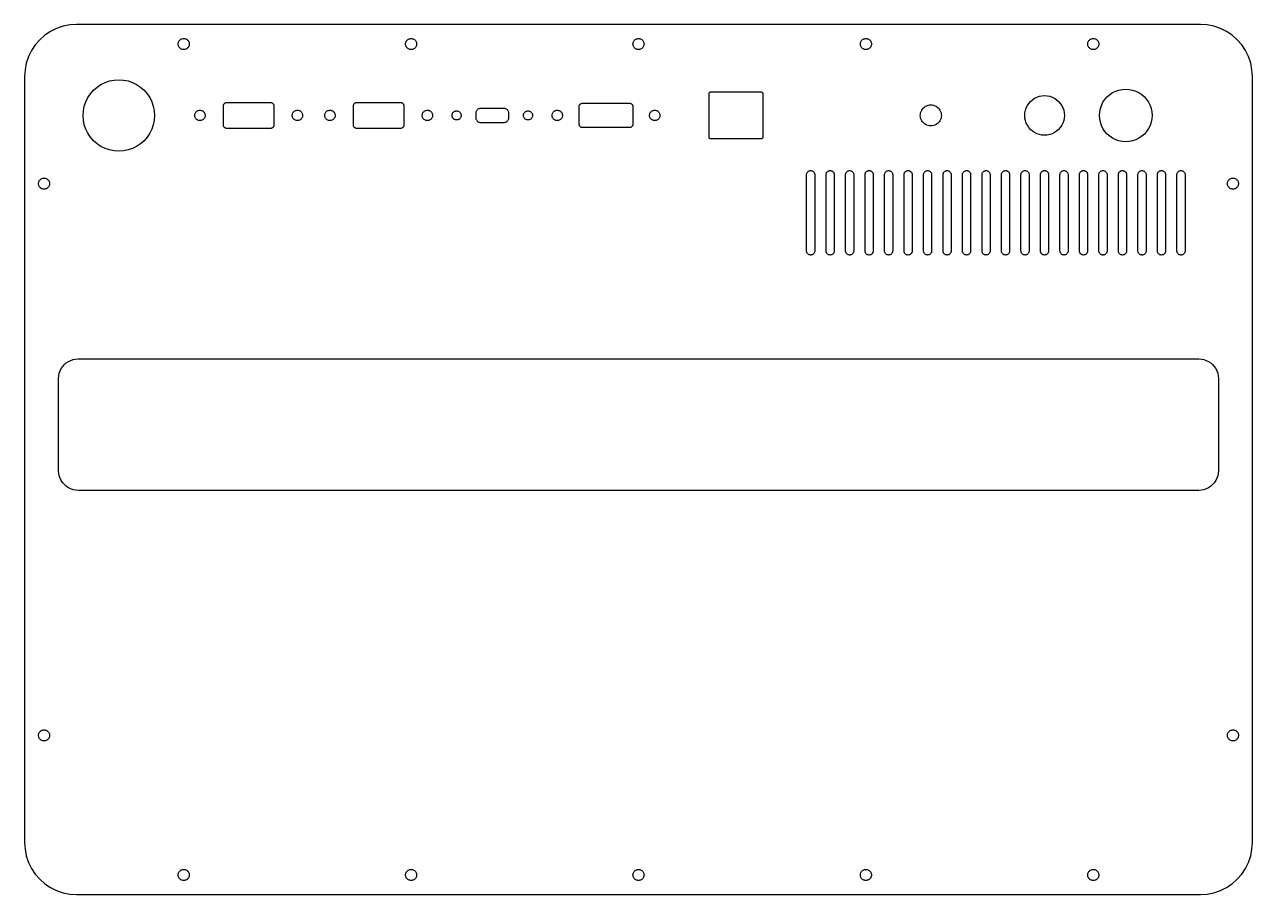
# Model space of a CAD drawing. Header units: millimetres. Extents: x -189 to 189, y -134 to 134.
import ezdxf

# ---------------------------------------------------------------- set-up
doc = ezdxf.new("R2010")
doc.units = ezdxf.units.MM

msp = doc.modelspace()

# ---------------------------------------------------------------- linework, layer by layer
for points in [[(175.088, -133.863), (177.141, -133.455), (179.123, -132.782), (181, -131.856), (182.74, -130.694), (184.314, -129.314), (185.694, -127.74), (186.856, -126), (187.782, -124.123), (188.455, -122.141), (188.863, -120.088), (189, -118), (189, 118), (188.863, 120.088), (188.455, 122.141), (187.782, 124.123), (186.856, 126), (185.694, 127.74), (184.314, 129.314), (182.74, 130.694), (181, 131.856), (179.123, 132.782), (177.141, 133.455), (175.088, 133.863), (173, 134), (-173, 134), (-175.088, 133.863), (-177.141, 133.455), (-179.123, 132.782), (-181, 131.856), (-182.74, 130.694), (-184.314, 129.314), (-185.694, 127.74), (-186.856, 126), (-187.782, 124.123), (-188.455, 122.141), (-188.863, 120.088), (-189, 118), (-189, -118), (-188.863, -120.088), (-188.455, -122.141), (-187.782, -124.123), (-186.856, -126), (-185.694, -127.74), (-184.314, -129.314), (-182.74, -130.694), (-181, -131.856), (-179.123, -132.782), (-177.141, -133.455), (-175.088, -133.863), (-173, -134), (173, -134)], [(-140.222, 126.315), (-140.44, 126.358), (-140.651, 126.429), (-140.85, 126.528), (-141.035, 126.651), (-141.202, 126.798), (-141.349, 126.965), (-141.472, 127.15), (-141.571, 127.349), (-141.642, 127.56), (-141.685, 127.778), (-141.7, 128), (-141.685, 128.222), (-141.642, 128.44), (-141.571, 128.651), (-141.472, 128.85), (-141.349, 129.035), (-141.202, 129.202), (-141.035, 129.349), (-140.85, 129.472), (-140.651, 129.571), (-140.44, 129.642), (-140.222, 129.685), (-140, 129.7), (-139.778, 129.685), (-139.56, 129.642), (-139.349, 129.571), (-139.15, 129.472), (-138.965, 129.349), (-138.798, 129.202), (-138.651, 129.035), (-138.528, 128.85), (-138.429, 128.651), (-138.358, 128.44), (-138.315, 128.222), (-138.3, 128), (-138.315, 127.778), (-138.358, 127.56), (-138.429, 127.349), (-138.528, 127.15), (-138.651, 126.965), (-138.798, 126.798), (-138.965, 126.651), (-139.15, 126.528), (-139.349, 126.429), (-139.56, 126.358), (-139.778, 126.315), (-140, 126.3)], [(-70.2219, 126.315), (-70.44, 126.358), (-70.6506, 126.429), (-70.85, 126.528), (-71.0349, 126.651), (-71.2021, 126.798), (-71.3487, 126.965), (-71.4722, 127.15), (-71.5706, 127.349), (-71.6421, 127.56), (-71.6855, 127.778), (-71.7, 128), (-71.6855, 128.222), (-71.6421, 128.44), (-71.5706, 128.651), (-71.4722, 128.85), (-71.3487, 129.035), (-71.2021, 129.202), (-71.0349, 129.349), (-70.85, 129.472), (-70.6506, 129.571), (-70.44, 129.642), (-70.2219, 129.685), (-70, 129.7), (-69.7781, 129.685), (-69.56, 129.642), (-69.3494, 129.571), (-69.15, 129.472), (-68.9651, 129.349), (-68.7979, 129.202), (-68.6513, 129.035), (-68.5278, 128.85), (-68.4294, 128.651), (-68.3579, 128.44), (-68.3145, 128.222), (-68.3, 128), (-68.3145, 127.778), (-68.3579, 127.56), (-68.4294, 127.349), (-68.5278, 127.15), (-68.6513, 126.965), (-68.7979, 126.798), (-68.9651, 126.651), (-69.15, 126.528), (-69.3494, 126.429), (-69.56, 126.358), (-69.7781, 126.315), (-70, 126.3)], [(-0.2219, 126.315), (-0.44, 126.358), (-0.6506, 126.429), (-0.85, 126.528), (-1.0349, 126.651), (-1.2021, 126.798), (-1.3487, 126.965), (-1.4722, 127.15), (-1.5706, 127.349), (-1.6421, 127.56), (-1.6855, 127.778), (-1.7, 128), (-1.6855, 128.222), (-1.6421, 128.44), (-1.5706, 128.651), (-1.4722, 128.85), (-1.3487, 129.035), (-1.2021, 129.202), (-1.0349, 129.349), (-0.85, 129.472), (-0.6506, 129.571), (-0.44, 129.642), (-0.2219, 129.685), (0, 129.7), (0.2219, 129.685), (0.44, 129.642), (0.6506, 129.571), (0.85, 129.472), (1.0349, 129.349), (1.2021, 129.202), (1.3487, 129.035), (1.4722, 128.85), (1.5706, 128.651), (1.6421, 128.44), (1.6855, 128.222), (1.7, 128), (1.6855, 127.778), (1.6421, 127.56), (1.5706, 127.349), (1.4722, 127.15), (1.3487, 126.965), (1.2021, 126.798), (1.0349, 126.651), (0.85, 126.528), (0.6506, 126.429), (0.44, 126.358), (0.2219, 126.315), (0, 126.3)], [(69.7781, 126.315), (69.56, 126.358), (69.3494, 126.429), (69.15, 126.528), (68.9651, 126.651), (68.7979, 126.798), (68.6513, 126.965), (68.5278, 127.15), (68.4294, 127.349), (68.3579, 127.56), (68.3145, 127.778), (68.3, 128), (68.3145, 128.222), (68.3579, 128.44), (68.4294, 128.651), (68.5278, 128.85), (68.6513, 129.035), (68.7979, 129.202), (68.9651, 129.349), (69.15, 129.472), (69.3494, 129.571), (69.56, 129.642), (69.7781, 129.685), (70, 129.7), (70.2219, 129.685), (70.44, 129.642), (70.6506, 129.571), (70.85, 129.472), (71.0349, 129.349), (71.2021, 129.202), (71.3487, 129.035), (71.4722, 128.85), (71.5706, 128.651), (71.6421, 128.44), (71.6855, 128.222), (71.7, 128), (71.6855, 127.778), (71.6421, 127.56), (71.5706, 127.349), (71.4722, 127.15), (71.3487, 126.965), (71.2021, 126.798), (71.0349, 126.651), (70.85, 126.528), (70.6506, 126.429), (70.44, 126.358), (70.2219, 126.315), (70, 126.3)], [(139.778, 126.315), (139.56, 126.358), (139.349, 126.429), (139.15, 126.528), (138.965, 126.651), (138.798, 126.798), (138.651, 126.965), (138.528, 127.15), (138.429, 127.349), (138.358, 127.56), (138.315, 127.778), (138.3, 128), (138.315, 128.222), (138.358, 128.44), (138.429, 128.651), (138.528, 128.85), (138.651, 129.035), (138.798, 129.202), (138.965, 129.349), (139.15, 129.472), (139.349, 129.571), (139.56, 129.642), (139.778, 129.685), (140, 129.7), (140.222, 129.685), (140.44, 129.642), (140.651, 129.571), (140.85, 129.472), (141.035, 129.349), (141.202, 129.202), (141.349, 129.035), (141.472, 128.85), (141.571, 128.651), (141.642, 128.44), (141.685, 128.222), (141.7, 128), (141.685, 127.778), (141.642, 127.56), (141.571, 127.349), (141.472, 127.15), (141.349, 126.965), (141.202, 126.798), (141.035, 126.651), (140.85, 126.528), (140.651, 126.429), (140.44, 126.358), (140.222, 126.315), (140, 126.3)], [(-161.436, 95.0941), (-162.847, 95.3748), (-164.21, 95.8373), (-165.5, 96.4737), (-166.696, 97.2731), (-167.778, 98.2218), (-168.727, 99.3036), (-169.526, 100.5), (-170.163, 101.79), (-170.625, 103.153), (-170.906, 104.564), (-171, 106), (-170.906, 107.436), (-170.625, 108.847), (-170.163, 110.21), (-169.526, 111.5), (-168.727, 112.696), (-167.778, 113.778), (-166.696, 114.727), (-165.5, 115.526), (-164.21, 116.163), (-162.847, 116.625), (-161.436, 116.906), (-160, 117), (-158.564, 116.906), (-157.153, 116.625), (-155.79, 116.163), (-154.5, 115.526), (-153.304, 114.727), (-152.222, 113.778), (-151.273, 112.696), (-150.474, 111.5), (-149.837, 110.21), (-149.375, 108.847), (-149.094, 107.436), (-149, 106), (-149.094, 104.564), (-149.375, 103.153), (-149.837, 101.79), (-150.474, 100.5), (-151.273, 99.3036), (-152.222, 98.2218), (-153.304, 97.2731), (-154.5, 96.4737), (-155.79, 95.8373), (-157.153, 95.3748), (-158.564, 95.0941), (-160, 95)], [(148.943, 97.9693), (147.904, 98.176), (146.9, 98.5166), (145.95, 98.9852), (145.069, 99.5738), (144.272, 100.272), (143.574, 101.069), (142.985, 101.95), (142.517, 102.9), (142.176, 103.904), (141.969, 104.943), (141.9, 106), (141.969, 107.057), (142.176, 108.096), (142.517, 109.1), (142.985, 110.05), (143.574, 110.931), (144.272, 111.728), (145.069, 112.426), (145.95, 113.015), (146.9, 113.483), (147.904, 113.824), (148.943, 114.031), (150, 114.1), (151.057, 114.031), (152.096, 113.824), (153.1, 113.483), (154.05, 113.015), (154.931, 112.426), (155.728, 111.728), (156.426, 110.931), (157.015, 110.05), (157.483, 109.1), (157.824, 108.096), (158.031, 107.057), (158.1, 106), (158.031, 104.943), (157.824, 103.904), (157.483, 102.9), (157.015, 101.95), (156.426, 101.069), (155.728, 100.272), (154.931, 99.5738), (154.05, 98.9852), (153.1, 98.5166), (152.096, 98.176), (151.057, 97.9693), (150, 97.9)], [(-126.75, 102), (-126.881, 102.009), (-127.009, 102.034), (-127.133, 102.076), (-127.25, 102.134), (-127.359, 102.207), (-127.457, 102.293), (-127.543, 102.391), (-127.616, 102.5), (-127.674, 102.617), (-127.716, 102.741), (-127.741, 102.869), (-127.75, 103), (-127.75, 109), (-127.741, 109.131), (-127.716, 109.259), (-127.674, 109.383), (-127.616, 109.5), (-127.543, 109.609), (-127.457, 109.707), (-127.359, 109.793), (-127.25, 109.866), (-127.133, 109.924), (-127.009, 109.966), (-126.881, 109.991), (-126.75, 110), (-113.25, 110), (-113.119, 109.991), (-112.991, 109.966), (-112.867, 109.924), (-112.75, 109.866), (-112.641, 109.793), (-112.543, 109.707), (-112.457, 109.609), (-112.384, 109.5), (-112.326, 109.383), (-112.284, 109.259), (-112.259, 109.131), (-112.25, 109), (-112.25, 103), (-112.259, 102.869), (-112.284, 102.741), (-112.326, 102.617), (-112.384, 102.5), (-112.457, 102.391), (-112.543, 102.293), (-112.641, 102.207), (-112.75, 102.134), (-112.867, 102.076), (-112.991, 102.034), (-113.119, 102.009), (-113.25, 102)], [(-86.75, 102), (-86.8805, 102.009), (-87.0088, 102.034), (-87.1327, 102.076), (-87.25, 102.134), (-87.3588, 102.207), (-87.4571, 102.293), (-87.5434, 102.391), (-87.616, 102.5), (-87.6739, 102.617), (-87.7159, 102.741), (-87.7414, 102.869), (-87.75, 103), (-87.75, 109), (-87.7414, 109.131), (-87.7159, 109.259), (-87.6739, 109.383), (-87.616, 109.5), (-87.5434, 109.609), (-87.4571, 109.707), (-87.3588, 109.793), (-87.25, 109.866), (-87.1327, 109.924), (-87.0088, 109.966), (-86.8805, 109.991), (-86.75, 110), (-73.25, 110), (-73.1195, 109.991), (-72.9912, 109.966), (-72.8673, 109.924), (-72.75, 109.866), (-72.6412, 109.793), (-72.5429, 109.707), (-72.4566, 109.609), (-72.384, 109.5), (-72.3261, 109.383), (-72.2841, 109.259), (-72.2586, 109.131), (-72.25, 109), (-72.25, 103), (-72.2586, 102.869), (-72.2841, 102.741), (-72.3261, 102.617), (-72.384, 102.5), (-72.4566, 102.391), (-72.5429, 102.293), (-72.6412, 102.207), (-72.75, 102.134), (-72.8673, 102.076), (-72.9912, 102.034), (-73.1195, 102.009), (-73.25, 102)], [(-17.25, 102.25), (-17.3805, 102.259), (-17.5088, 102.284), (-17.6327, 102.326), (-17.75, 102.384), (-17.8588, 102.457), (-17.9571, 102.543), (-18.0434, 102.641), (-18.116, 102.75), (-18.1739, 102.867), (-18.2159, 102.991), (-18.2414, 103.119), (-18.25, 103.25), (-18.25, 108.75), (-18.2414, 108.881), (-18.2159, 109.009), (-18.1739, 109.133), (-18.116, 109.25), (-18.0434, 109.359), (-17.9571, 109.457), (-17.8588, 109.543), (-17.75, 109.616), (-17.6327, 109.674), (-17.5088, 109.716), (-17.3805, 109.741), (-17.25, 109.75), (-2.75, 109.75), (-2.6195, 109.741), (-2.4912, 109.716), (-2.3673, 109.674), (-2.25, 109.616), (-2.1412, 109.543), (-2.0429, 109.457), (-1.9567, 109.359), (-1.884, 109.25), (-1.8261, 109.133), (-1.7841, 109.009), (-1.7586, 108.881), (-1.75, 108.75), (-1.75, 103.25), (-1.7586, 103.119), (-1.7841, 102.991), (-1.8261, 102.867), (-1.884, 102.75), (-1.9567, 102.641), (-2.0429, 102.543), (-2.1412, 102.457), (-2.25, 102.384), (-2.3673, 102.326), (-2.4912, 102.284), (-2.6195, 102.259), (-2.75, 102.25)], [(22.25, 98.75), (22.1847, 98.7543), (22.1206, 98.767), (22.0587, 98.7881), (22, 98.817), (21.9456, 98.8533), (21.8964, 98.8964), (21.8533, 98.9456), (21.817, 99), (21.7881, 99.0587), (21.767, 99.1206), (21.7543, 99.1847), (21.75, 99.25), (21.75, 112.75), (21.7543, 112.815), (21.767, 112.879), (21.7881, 112.941), (21.817, 113), (21.8533, 113.054), (21.8964, 113.104), (21.9456, 113.147), (22, 113.183), (22.0587, 113.212), (22.1206, 113.233), (22.1847, 113.246), (22.25, 113.25), (37.75, 113.25), (37.8153, 113.246), (37.8794, 113.233), (37.9413, 113.212), (38, 113.183), (38.0544, 113.147), (38.1036, 113.104), (38.1467, 113.054), (38.183, 113), (38.2119, 112.941), (38.233, 112.879), (38.2457, 112.815), (38.25, 112.75), (38.25, 99.25), (38.2457, 99.1847), (38.233, 99.1206), (38.2119, 99.0587), (38.183, 99), (38.1467, 98.9456), (38.1036, 98.8964), (38.0544, 98.8533), (38, 98.817), (37.9413, 98.7881), (37.8794, 98.767), (37.8153, 98.7543), (37.75, 98.75)], [(124.204, 99.9522), (123.421, 100.108), (122.666, 100.364), (121.95, 100.717), (121.287, 101.161), (120.687, 101.687), (120.161, 102.287), (119.717, 102.95), (119.364, 103.666), (119.108, 104.421), (118.952, 105.204), (118.9, 106), (118.952, 106.796), (119.108, 107.579), (119.364, 108.334), (119.717, 109.05), (120.161, 109.713), (120.687, 110.313), (121.287, 110.839), (121.95, 111.283), (122.666, 111.636), (123.421, 111.892), (124.204, 112.048), (125, 112.1), (125.796, 112.048), (126.579, 111.892), (127.334, 111.636), (128.05, 111.283), (128.713, 110.839), (129.313, 110.313), (129.839, 109.713), (130.283, 109.05), (130.636, 108.334), (130.892, 107.579), (131.048, 106.796), (131.1, 106), (131.048, 105.204), (130.892, 104.421), (130.636, 103.666), (130.283, 102.95), (129.839, 102.287), (129.313, 101.687), (128.713, 101.161), (128.05, 100.717), (127.334, 100.364), (126.579, 100.108), (125.796, 99.9522), (125, 99.9)], [(-135.209, 104.414), (-135.414, 104.455), (-135.612, 104.522), (-135.8, 104.614), (-135.974, 104.731), (-136.131, 104.869), (-136.269, 105.026), (-136.386, 105.2), (-136.478, 105.388), (-136.545, 105.586), (-136.586, 105.791), (-136.6, 106), (-136.586, 106.209), (-136.545, 106.414), (-136.478, 106.612), (-136.386, 106.8), (-136.269, 106.974), (-136.131, 107.131), (-135.974, 107.269), (-135.8, 107.386), (-135.612, 107.478), (-135.414, 107.545), (-135.209, 107.586), (-135, 107.6), (-134.791, 107.586), (-134.586, 107.545), (-134.388, 107.478), (-134.2, 107.386), (-134.026, 107.269), (-133.869, 107.131), (-133.731, 106.974), (-133.614, 106.8), (-133.522, 106.612), (-133.455, 106.414), (-133.414, 106.209), (-133.4, 106), (-133.414, 105.791), (-133.455, 105.586), (-133.522, 105.388), (-133.614, 105.2), (-133.731, 105.026), (-133.869, 104.869), (-134.026, 104.731), (-134.2, 104.614), (-134.388, 104.522), (-134.586, 104.455), (-134.791, 104.414), (-135, 104.4)], [(-105.209, 104.414), (-105.414, 104.455), (-105.612, 104.522), (-105.8, 104.614), (-105.974, 104.731), (-106.131, 104.869), (-106.269, 105.026), (-106.386, 105.2), (-106.478, 105.388), (-106.545, 105.586), (-106.586, 105.791), (-106.6, 106), (-106.586, 106.209), (-106.545, 106.414), (-106.478, 106.612), (-106.386, 106.8), (-106.269, 106.974), (-106.131, 107.131), (-105.974, 107.269), (-105.8, 107.386), (-105.612, 107.478), (-105.414, 107.545), (-105.209, 107.586), (-105, 107.6), (-104.791, 107.586), (-104.586, 107.545), (-104.388, 107.478), (-104.2, 107.386), (-104.026, 107.269), (-103.869, 107.131), (-103.731, 106.974), (-103.614, 106.8), (-103.522, 106.612), (-103.455, 106.414), (-103.414, 106.209), (-103.4, 106), (-103.414, 105.791), (-103.455, 105.586), (-103.522, 105.388), (-103.614, 105.2), (-103.731, 105.026), (-103.869, 104.869), (-104.026, 104.731), (-104.2, 104.614), (-104.388, 104.522), (-104.586, 104.455), (-104.791, 104.414), (-105, 104.4)], [(-95.2088, 104.414), (-95.4141, 104.455), (-95.6123, 104.522), (-95.8, 104.614), (-95.974, 104.731), (-96.1314, 104.869), (-96.2694, 105.026), (-96.3856, 105.2), (-96.4782, 105.388), (-96.5455, 105.586), (-96.5863, 105.791), (-96.6, 106), (-96.5863, 106.209), (-96.5455, 106.414), (-96.4782, 106.612), (-96.3856, 106.8), (-96.2694, 106.974), (-96.1314, 107.131), (-95.974, 107.269), (-95.8, 107.386), (-95.6123, 107.478), (-95.4141, 107.545), (-95.2088, 107.586), (-95, 107.6), (-94.7912, 107.586), (-94.5859, 107.545), (-94.3877, 107.478), (-94.2, 107.386), (-94.026, 107.269), (-93.8686, 107.131), (-93.7306, 106.974), (-93.6144, 106.8), (-93.5218, 106.612), (-93.4545, 106.414), (-93.4137, 106.209), (-93.4, 106), (-93.4137, 105.791), (-93.4545, 105.586), (-93.5218, 105.388), (-93.6144, 105.2), (-93.7306, 105.026), (-93.8686, 104.869), (-94.026, 104.731), (-94.2, 104.614), (-94.3877, 104.522), (-94.5859, 104.455), (-94.7912, 104.414), (-95, 104.4)], [(-65.2088, 104.414), (-65.4141, 104.455), (-65.6123, 104.522), (-65.8, 104.614), (-65.974, 104.731), (-66.1314, 104.869), (-66.2694, 105.026), (-66.3856, 105.2), (-66.4782, 105.388), (-66.5455, 105.586), (-66.5863, 105.791), (-66.6, 106), (-66.5863, 106.209), (-66.5455, 106.414), (-66.4782, 106.612), (-66.3856, 106.8), (-66.2694, 106.974), (-66.1314, 107.131), (-65.974, 107.269), (-65.8, 107.386), (-65.6123, 107.478), (-65.4141, 107.545), (-65.2088, 107.586), (-65, 107.6), (-64.7912, 107.586), (-64.5859, 107.545), (-64.3877, 107.478), (-64.2, 107.386), (-64.026, 107.269), (-63.8686, 107.131), (-63.7306, 106.974), (-63.6144, 106.8), (-63.5218, 106.612), (-63.4545, 106.414), (-63.4137, 106.209), (-63.4, 106), (-63.4137, 105.791), (-63.4545, 105.586), (-63.5218, 105.388), (-63.6144, 105.2), (-63.7306, 105.026), (-63.8686, 104.869), (-64.026, 104.731), (-64.2, 104.614), (-64.3877, 104.522), (-64.5859, 104.455), (-64.7912, 104.414), (-65, 104.4)], [(-56.1827, 104.612), (-56.3623, 104.648), (-56.5358, 104.707), (-56.7, 104.788), (-56.8523, 104.889), (-56.9899, 105.01), (-57.1107, 105.148), (-57.2124, 105.3), (-57.2934, 105.464), (-57.3523, 105.638), (-57.388, 105.817), (-57.4, 106), (-57.388, 106.183), (-57.3523, 106.362), (-57.2934, 106.536), (-57.2124, 106.7), (-57.1107, 106.852), (-56.9899, 106.99), (-56.8523, 107.111), (-56.7, 107.212), (-56.5358, 107.293), (-56.3623, 107.352), (-56.1827, 107.388), (-56, 107.4), (-55.8173, 107.388), (-55.6377, 107.352), (-55.4642, 107.293), (-55.3, 107.212), (-55.1477, 107.111), (-55.0101, 106.99), (-54.8893, 106.852), (-54.7876, 106.7), (-54.7066, 106.536), (-54.6477, 106.362), (-54.612, 106.183), (-54.6, 106), (-54.612, 105.817), (-54.6477, 105.638), (-54.7066, 105.464), (-54.7876, 105.3), (-54.8893, 105.148), (-55.0101, 105.01), (-55.1477, 104.889), (-55.3, 104.788), (-55.4642, 104.707), (-55.6377, 104.648), (-55.8173, 104.612), (-56, 104.6)], [(-48.5, 103.75), (-48.6958, 103.763), (-48.8882, 103.801), (-49.074, 103.864), (-49.25, 103.951), (-49.4131, 104.06), (-49.5607, 104.189), (-49.69, 104.337), (-49.799, 104.5), (-49.8858, 104.676), (-49.9489, 104.862), (-49.9872, 105.054), (-50, 105.25), (-50, 106.75), (-49.9872, 106.946), (-49.9489, 107.138), (-49.8858, 107.324), (-49.799, 107.5), (-49.69, 107.663), (-49.5607, 107.811), (-49.4131, 107.94), (-49.25, 108.049), (-49.074, 108.136), (-48.8882, 108.199), (-48.6958, 108.237), (-48.5, 108.25), (-41.5, 108.25), (-41.3042, 108.237), (-41.1118, 108.199), (-40.926, 108.136), (-40.75, 108.049), (-40.5869, 107.94), (-40.4393, 107.811), (-40.31, 107.663), (-40.201, 107.5), (-40.1142, 107.324), (-40.0511, 107.138), (-40.0128, 106.946), (-40, 106.75), (-40, 105.25), (-40.0128, 105.054), (-40.0511, 104.862), (-40.1142, 104.676), (-40.201, 104.5), (-40.31, 104.337), (-40.4393, 104.189), (-40.5869, 104.06), (-40.75, 103.951), (-40.926, 103.864), (-41.1118, 103.801), (-41.3042, 103.763), (-41.5, 103.75)], [(-34.1827, 104.612), (-34.3623, 104.648), (-34.5358, 104.707), (-34.7, 104.788), (-34.8523, 104.889), (-34.9899, 105.01), (-35.1107, 105.148), (-35.2124, 105.3), (-35.2934, 105.464), (-35.3523, 105.638), (-35.388, 105.817), (-35.4, 106), (-35.388, 106.183), (-35.3523, 106.362), (-35.2934, 106.536), (-35.2124, 106.7), (-35.1107, 106.852), (-34.9899, 106.99), (-34.8523, 107.111), (-34.7, 107.212), (-34.5358, 107.293), (-34.3623, 107.352), (-34.1827, 107.388), (-34, 107.4), (-33.8173, 107.388), (-33.6377, 107.352), (-33.4642, 107.293), (-33.3, 107.212), (-33.1477, 107.111), (-33.0101, 106.99), (-32.8893, 106.852), (-32.7876, 106.7), (-32.7066, 106.536), (-32.6477, 106.362), (-32.612, 106.183), (-32.6, 106), (-32.612, 105.817), (-32.6477, 105.638), (-32.7066, 105.464), (-32.7876, 105.3), (-32.8893, 105.148), (-33.0101, 105.01), (-33.1477, 104.889), (-33.3, 104.788), (-33.4642, 104.707), (-33.6377, 104.648), (-33.8173, 104.612), (-34, 104.6)], [(-25.2088, 104.414), (-25.4141, 104.455), (-25.6123, 104.522), (-25.8, 104.614), (-25.974, 104.731), (-26.1314, 104.869), (-26.2694, 105.026), (-26.3856, 105.2), (-26.4782, 105.388), (-26.5455, 105.586), (-26.5863, 105.791), (-26.6, 106), (-26.5863, 106.209), (-26.5455, 106.414), (-26.4782, 106.612), (-26.3856, 106.8), (-26.2694, 106.974), (-26.1314, 107.131), (-25.974, 107.269), (-25.8, 107.386), (-25.6123, 107.478), (-25.4141, 107.545), (-25.2088, 107.586), (-25, 107.6), (-24.7912, 107.586), (-24.5859, 107.545), (-24.3877, 107.478), (-24.2, 107.386), (-24.026, 107.269), (-23.8686, 107.131), (-23.7306, 106.974), (-23.6144, 106.8), (-23.5218, 106.612), (-23.4545, 106.414), (-23.4137, 106.209), (-23.4, 106), (-23.4137, 105.791), (-23.4545, 105.586), (-23.5218, 105.388), (-23.6144, 105.2), (-23.7306, 105.026), (-23.8686, 104.869), (-24.026, 104.731), (-24.2, 104.614), (-24.3877, 104.522), (-24.5859, 104.455), (-24.7912, 104.414), (-25, 104.4)], [(4.7912, 104.414), (4.5859, 104.455), (4.3877, 104.522), (4.2, 104.614), (4.026, 104.731), (3.8686, 104.869), (3.7306, 105.026), (3.6144, 105.2), (3.5218, 105.388), (3.4545, 105.586), (3.4137, 105.791), (3.4, 106), (3.4137, 106.209), (3.4545, 106.414), (3.5218, 106.612), (3.6144, 106.8), (3.7306, 106.974), (3.8686, 107.131), (4.026, 107.269), (4.2, 107.386), (4.3877, 107.478), (4.5859, 107.545), (4.7912, 107.586), (5, 107.6), (5.2088, 107.586), (5.4141, 107.545), (5.6123, 107.478), (5.8, 107.386), (5.974, 107.269), (6.1314, 107.131), (6.2694, 106.974), (6.3856, 106.8), (6.4782, 106.612), (6.5455, 106.414), (6.5863, 106.209), (6.6, 106), (6.5863, 105.791), (6.5455, 105.586), (6.4782, 105.388), (6.3856, 105.2), (6.2694, 105.026), (6.1314, 104.869), (5.974, 104.731), (5.8, 104.614), (5.6123, 104.522), (5.4141, 104.455), (5.2088, 104.414), (5, 104.4)], [(89.5758, 102.778), (89.1588, 102.861), (88.7563, 102.997), (88.375, 103.185), (88.0215, 103.422), (87.7019, 103.702), (87.4216, 104.022), (87.1854, 104.375), (86.9974, 104.756), (86.8607, 105.159), (86.7778, 105.576), (86.75, 106), (86.7778, 106.424), (86.8607, 106.841), (86.9974, 107.244), (87.1854, 107.625), (87.4216, 107.978), (87.7019, 108.298), (88.0215, 108.578), (88.375, 108.815), (88.7563, 109.003), (89.1588, 109.139), (89.5758, 109.222), (90, 109.25), (90.4242, 109.222), (90.8412, 109.139), (91.2437, 109.003), (91.625, 108.815), (91.9785, 108.578), (92.2981, 108.298), (92.5784, 107.978), (92.8146, 107.625), (93.0026, 107.244), (93.1393, 106.841), (93.2222, 106.424), (93.25, 106), (93.2222, 105.576), (93.1393, 105.159), (93.0026, 104.756), (92.8146, 104.375), (92.5784, 104.022), (92.2981, 103.702), (91.9785, 103.422), (91.625, 103.185), (91.2437, 102.997), (90.8412, 102.861), (90.4242, 102.778), (90, 102.75)], [(52.99, 63), (52.8281, 63.0106), (52.6691, 63.0423), (52.5155, 63.0944), (52.37, 63.1661), (52.2351, 63.2562), (52.1132, 63.3632), (52.0062, 63.4851), (51.9161, 63.62), (51.8444, 63.7655), (51.7923, 63.9191), (51.7606, 64.0781), (51.75, 64.24), (51.75, 87.76), (51.7606, 87.9219), (51.7923, 88.0809), (51.8444, 88.2345), (51.9161, 88.38), (52.0062, 88.5149), (52.1132, 88.6368), (52.2351, 88.7438), (52.37, 88.8339), (52.5155, 88.9056), (52.6691, 88.9577), (52.8281, 88.9894), (52.99, 89), (53.01, 89), (53.1719, 88.9894), (53.3309, 88.9577), (53.4845, 88.9056), (53.63, 88.8339), (53.7649, 88.7438), (53.8868, 88.6368), (53.9938, 88.5149), (54.0839, 88.38), (54.1556, 88.2345), (54.2077, 88.0809), (54.2394, 87.9219), (54.25, 87.76), (54.25, 64.24), (54.2394, 64.0781), (54.2077, 63.9191), (54.1556, 63.7655), (54.0839, 63.62), (53.9938, 63.4851), (53.8868, 63.3632), (53.7649, 63.2562), (53.63, 63.1661), (53.4845, 63.0944), (53.3309, 63.0423), (53.1719, 63.0106), (53.01, 63)], [(58.99, 63), (58.8281, 63.0106), (58.6691, 63.0423), (58.5155, 63.0944), (58.37, 63.1661), (58.2351, 63.2562), (58.1132, 63.3632), (58.0062, 63.4851), (57.9161, 63.62), (57.8444, 63.7655), (57.7923, 63.9191), (57.7606, 64.0781), (57.75, 64.24), (57.75, 87.76), (57.7606, 87.9219), (57.7923, 88.0809), (57.8444, 88.2345), (57.9161, 88.38), (58.0062, 88.5149), (58.1132, 88.6368), (58.2351, 88.7438), (58.37, 88.8339), (58.5155, 88.9056), (58.6691, 88.9577), (58.8281, 88.9894), (58.99, 89), (59.01, 89), (59.1719, 88.9894), (59.3309, 88.9577), (59.4845, 88.9056), (59.63, 88.8339), (59.7649, 88.7438), (59.8868, 88.6368), (59.9938, 88.5149), (60.0839, 88.38), (60.1556, 88.2345), (60.2077, 88.0809), (60.2394, 87.9219), (60.25, 87.76), (60.25, 64.24), (60.2394, 64.0781), (60.2077, 63.9191), (60.1556, 63.7655), (60.0839, 63.62), (59.9938, 63.4851), (59.8868, 63.3632), (59.7649, 63.2562), (59.63, 63.1661), (59.4845, 63.0944), (59.3309, 63.0423), (59.1719, 63.0106), (59.01, 63)], [(64.99, 63), (64.8281, 63.0106), (64.6691, 63.0423), (64.5155, 63.0944), (64.37, 63.1661), (64.2351, 63.2562), (64.1132, 63.3632), (64.0062, 63.4851), (63.9161, 63.62), (63.8444, 63.7655), (63.7923, 63.9191), (63.7606, 64.0781), (63.75, 64.24), (63.75, 87.76), (63.7606, 87.9219), (63.7923, 88.0809), (63.8444, 88.2345), (63.9161, 88.38), (64.0062, 88.5149), (64.1132, 88.6368), (64.2351, 88.7438), (64.37, 88.8339), (64.5155, 88.9056), (64.6691, 88.9577), (64.8281, 88.9894), (64.99, 89), (65.01, 89), (65.1719, 88.9894), (65.3309, 88.9577), (65.4845, 88.9056), (65.63, 88.8339), (65.7649, 88.7438), (65.8868, 88.6368), (65.9938, 88.5149), (66.0839, 88.38), (66.1556, 88.2345), (66.2077, 88.0809), (66.2394, 87.9219), (66.25, 87.76), (66.25, 64.24), (66.2394, 64.0781), (66.2077, 63.9191), (66.1556, 63.7655), (66.0839, 63.62), (65.9938, 63.4851), (65.8868, 63.3632), (65.7649, 63.2562), (65.63, 63.1661), (65.4845, 63.0944), (65.3309, 63.0423), (65.1719, 63.0106), (65.01, 63)], [(70.99, 63), (70.8281, 63.0106), (70.6691, 63.0423), (70.5155, 63.0944), (70.37, 63.1661), (70.2351, 63.2562), (70.1132, 63.3632), (70.0062, 63.4851), (69.9161, 63.62), (69.8444, 63.7655), (69.7923, 63.9191), (69.7606, 64.0781), (69.75, 64.24), (69.75, 87.76), (69.7606, 87.9219), (69.7923, 88.0809), (69.8444, 88.2345), (69.9161, 88.38), (70.0062, 88.5149), (70.1132, 88.6368), (70.2351, 88.7438), (70.37, 88.8339), (70.5155, 88.9056), (70.6691, 88.9577), (70.8281, 88.9894), (70.99, 89), (71.01, 89), (71.1719, 88.9894), (71.3309, 88.9577), (71.4845, 88.9056), (71.63, 88.8339), (71.7649, 88.7438), (71.8868, 88.6368), (71.9938, 88.5149), (72.0839, 88.38), (72.1556, 88.2345), (72.2077, 88.0809), (72.2394, 87.9219), (72.25, 87.76), (72.25, 64.24), (72.2394, 64.0781), (72.2077, 63.9191), (72.1556, 63.7655), (72.0839, 63.62), (71.9938, 63.4851), (71.8868, 63.3632), (71.7649, 63.2562), (71.63, 63.1661), (71.4845, 63.0944), (71.3309, 63.0423), (71.1719, 63.0106), (71.01, 63)], [(76.99, 63), (76.8281, 63.0106), (76.6691, 63.0423), (76.5155, 63.0944), (76.37, 63.1661), (76.2351, 63.2562), (76.1132, 63.3632), (76.0062, 63.4851), (75.9161, 63.62), (75.8444, 63.7655), (75.7923, 63.9191), (75.7606, 64.0781), (75.75, 64.24), (75.75, 87.76), (75.7606, 87.9219), (75.7923, 88.0809), (75.8444, 88.2345), (75.9161, 88.38), (76.0062, 88.5149), (76.1132, 88.6368), (76.2351, 88.7438), (76.37, 88.8339), (76.5155, 88.9056), (76.6691, 88.9577), (76.8281, 88.9894), (76.99, 89), (77.01, 89), (77.1719, 88.9894), (77.3309, 88.9577), (77.4845, 88.9056), (77.63, 88.8339), (77.7649, 88.7438), (77.8868, 88.6368), (77.9938, 88.5149), (78.0839, 88.38), (78.1556, 88.2345), (78.2077, 88.0809), (78.2394, 87.9219), (78.25, 87.76), (78.25, 64.24), (78.2394, 64.0781), (78.2077, 63.9191), (78.1556, 63.7655), (78.0839, 63.62), (77.9938, 63.4851), (77.8868, 63.3632), (77.7649, 63.2562), (77.63, 63.1661), (77.4845, 63.0944), (77.3309, 63.0423), (77.1719, 63.0106), (77.01, 63)], [(82.99, 63), (82.8281, 63.0106), (82.6691, 63.0423), (82.5155, 63.0944), (82.37, 63.1661), (82.2351, 63.2562), (82.1132, 63.3632), (82.0062, 63.4851), (81.9161, 63.62), (81.8444, 63.7655), (81.7923, 63.9191), (81.7606, 64.0781), (81.75, 64.24), (81.75, 87.76), (81.7606, 87.9219), (81.7923, 88.0809), (81.8444, 88.2345), (81.9161, 88.38), (82.0062, 88.5149), (82.1132, 88.6368), (82.2351, 88.7438), (82.37, 88.8339), (82.5155, 88.9056), (82.6691, 88.9577), (82.8281, 88.9894), (82.99, 89), (83.01, 89), (83.1719, 88.9894), (83.3309, 88.9577), (83.4845, 88.9056), (83.63, 88.8339), (83.7649, 88.7438), (83.8868, 88.6368), (83.9938, 88.5149), (84.0839, 88.38), (84.1556, 88.2345), (84.2077, 88.0809), (84.2394, 87.9219), (84.25, 87.76), (84.25, 64.24), (84.2394, 64.0781), (84.2077, 63.9191), (84.1556, 63.7655), (84.0839, 63.62), (83.9938, 63.4851), (83.8868, 63.3632), (83.7649, 63.2562), (83.63, 63.1661), (83.4845, 63.0944), (83.3309, 63.0423), (83.1719, 63.0106), (83.01, 63)], [(88.99, 63), (88.8281, 63.0106), (88.6691, 63.0423), (88.5155, 63.0944), (88.37, 63.1661), (88.2351, 63.2562), (88.1132, 63.3632), (88.0062, 63.4851), (87.9161, 63.62), (87.8444, 63.7655), (87.7923, 63.9191), (87.7606, 64.0781), (87.75, 64.24), (87.75, 87.76), (87.7606, 87.9219), (87.7923, 88.0809), (87.8444, 88.2345), (87.9161, 88.38), (88.0062, 88.5149), (88.1132, 88.6368), (88.2351, 88.7438), (88.37, 88.8339), (88.5155, 88.9056), (88.6691, 88.9577), (88.8281, 88.9894), (88.99, 89), (89.01, 89), (89.1719, 88.9894), (89.3309, 88.9577), (89.4845, 88.9056), (89.63, 88.8339), (89.7649, 88.7438), (89.8868, 88.6368), (89.9938, 88.5149), (90.0839, 88.38), (90.1556, 88.2345), (90.2077, 88.0809), (90.2394, 87.9219), (90.25, 87.76), (90.25, 64.24), (90.2394, 64.0781), (90.2077, 63.9191), (90.1556, 63.7655), (90.0839, 63.62), (89.9938, 63.4851), (89.8868, 63.3632), (89.7649, 63.2562), (89.63, 63.1661), (89.4845, 63.0944), (89.3309, 63.0423), (89.1719, 63.0106), (89.01, 63)], [(94.99, 63), (94.8281, 63.0106), (94.6691, 63.0423), (94.5155, 63.0944), (94.37, 63.1661), (94.2351, 63.2562), (94.1132, 63.3632), (94.0062, 63.4851), (93.9161, 63.62), (93.8444, 63.7655), (93.7923, 63.9191), (93.7606, 64.0781), (93.75, 64.24), (93.75, 87.76), (93.7606, 87.9219), (93.7923, 88.0809), (93.8444, 88.2345), (93.9161, 88.38), (94.0062, 88.5149), (94.1132, 88.6368), (94.2351, 88.7438), (94.37, 88.8339), (94.5155, 88.9056), (94.6691, 88.9577), (94.8281, 88.9894), (94.99, 89), (95.01, 89), (95.1719, 88.9894), (95.3309, 88.9577), (95.4845, 88.9056), (95.63, 88.8339), (95.7649, 88.7438), (95.8868, 88.6368), (95.9938, 88.5149), (96.0839, 88.38), (96.1556, 88.2345), (96.2077, 88.0809), (96.2394, 87.9219), (96.25, 87.76), (96.25, 64.24), (96.2394, 64.0781), (96.2077, 63.9191), (96.1556, 63.7655), (96.0839, 63.62), (95.9938, 63.4851), (95.8868, 63.3632), (95.7649, 63.2562), (95.63, 63.1661), (95.4845, 63.0944), (95.3309, 63.0423), (95.1719, 63.0106), (95.01, 63)], [(100.99, 63), (100.828, 63.0106), (100.669, 63.0423), (100.515, 63.0944), (100.37, 63.1661), (100.235, 63.2562), (100.113, 63.3632), (100.006, 63.4851), (99.9161, 63.62), (99.8444, 63.7655), (99.7923, 63.9191), (99.7606, 64.0781), (99.75, 64.24), (99.75, 87.76), (99.7606, 87.9219), (99.7923, 88.0809), (99.8444, 88.2345), (99.9161, 88.38), (100.006, 88.5149), (100.113, 88.6368), (100.235, 88.7438), (100.37, 88.8339), (100.515, 88.9056), (100.669, 88.9577), (100.828, 88.9894), (100.99, 89), (101.01, 89), (101.172, 88.9894), (101.331, 88.9577), (101.485, 88.9056), (101.63, 88.8339), (101.765, 88.7438), (101.887, 88.6368), (101.994, 88.5149), (102.084, 88.38), (102.156, 88.2345), (102.208, 88.0809), (102.239, 87.9219), (102.25, 87.76), (102.25, 64.24), (102.239, 64.0781), (102.208, 63.9191), (102.156, 63.7655), (102.084, 63.62), (101.994, 63.4851), (101.887, 63.3632), (101.765, 63.2562), (101.63, 63.1661), (101.485, 63.0944), (101.331, 63.0423), (101.172, 63.0106), (101.01, 63)], [(106.99, 63), (106.828, 63.0106), (106.669, 63.0423), (106.515, 63.0944), (106.37, 63.1661), (106.235, 63.2562), (106.113, 63.3632), (106.006, 63.4851), (105.916, 63.62), (105.844, 63.7655), (105.792, 63.9191), (105.761, 64.0781), (105.75, 64.24), (105.75, 87.76), (105.761, 87.9219), (105.792, 88.0809), (105.844, 88.2345), (105.916, 88.38), (106.006, 88.5149), (106.113, 88.6368), (106.235, 88.7438), (106.37, 88.8339), (106.515, 88.9056), (106.669, 88.9577), (106.828, 88.9894), (106.99, 89), (107.01, 89), (107.172, 88.9894), (107.331, 88.9577), (107.485, 88.9056), (107.63, 88.8339), (107.765, 88.7438), (107.887, 88.6368), (107.994, 88.5149), (108.084, 88.38), (108.156, 88.2345), (108.208, 88.0809), (108.239, 87.9219), (108.25, 87.76), (108.25, 64.24), (108.239, 64.0781), (108.208, 63.9191), (108.156, 63.7655), (108.084, 63.62), (107.994, 63.4851), (107.887, 63.3632), (107.765, 63.2562), (107.63, 63.1661), (107.485, 63.0944), (107.331, 63.0423), (107.172, 63.0106), (107.01, 63)], [(112.99, 63), (112.828, 63.0106), (112.669, 63.0423), (112.515, 63.0944), (112.37, 63.1661), (112.235, 63.2562), (112.113, 63.3632), (112.006, 63.4851), (111.916, 63.62), (111.844, 63.7655), (111.792, 63.9191), (111.761, 64.0781), (111.75, 64.24), (111.75, 87.76), (111.761, 87.9219), (111.792, 88.0809), (111.844, 88.2345), (111.916, 88.38), (112.006, 88.5149), (112.113, 88.6368), (112.235, 88.7438), (112.37, 88.8339), (112.515, 88.9056), (112.669, 88.9577), (112.828, 88.9894), (112.99, 89), (113.01, 89), (113.172, 88.9894), (113.331, 88.9577), (113.485, 88.9056), (113.63, 88.8339), (113.765, 88.7438), (113.887, 88.6368), (113.994, 88.5149), (114.084, 88.38), (114.156, 88.2345), (114.208, 88.0809), (114.239, 87.9219), (114.25, 87.76), (114.25, 64.24), (114.239, 64.0781), (114.208, 63.9191), (114.156, 63.7655), (114.084, 63.62), (113.994, 63.4851), (113.887, 63.3632), (113.765, 63.2562), (113.63, 63.1661), (113.485, 63.0944), (113.331, 63.0423), (113.172, 63.0106), (113.01, 63)], [(118.99, 63), (118.828, 63.0106), (118.669, 63.0423), (118.515, 63.0944), (118.37, 63.1661), (118.235, 63.2562), (118.113, 63.3632), (118.006, 63.4851), (117.916, 63.62), (117.844, 63.7655), (117.792, 63.9191), (117.761, 64.0781), (117.75, 64.24), (117.75, 87.76), (117.761, 87.9219), (117.792, 88.0809), (117.844, 88.2345), (117.916, 88.38), (118.006, 88.5149), (118.113, 88.6368), (118.235, 88.7438), (118.37, 88.8339), (118.515, 88.9056), (118.669, 88.9577), (118.828, 88.9894), (118.99, 89), (119.01, 89), (119.172, 88.9894), (119.331, 88.9577), (119.485, 88.9056), (119.63, 88.8339), (119.765, 88.7438), (119.887, 88.6368), (119.994, 88.5149), (120.084, 88.38), (120.156, 88.2345), (120.208, 88.0809), (120.239, 87.9219), (120.25, 87.76), (120.25, 64.24), (120.239, 64.0781), (120.208, 63.9191), (120.156, 63.7655), (120.084, 63.62), (119.994, 63.4851), (119.887, 63.3632), (119.765, 63.2562), (119.63, 63.1661), (119.485, 63.0944), (119.331, 63.0423), (119.172, 63.0106), (119.01, 63)], [(124.99, 63), (124.828, 63.0106), (124.669, 63.0423), (124.515, 63.0944), (124.37, 63.1661), (124.235, 63.2562), (124.113, 63.3632), (124.006, 63.4851), (123.916, 63.62), (123.844, 63.7655), (123.792, 63.9191), (123.761, 64.0781), (123.75, 64.24), (123.75, 87.76), (123.761, 87.9219), (123.792, 88.0809), (123.844, 88.2345), (123.916, 88.38), (124.006, 88.5149), (124.113, 88.6368), (124.235, 88.7438), (124.37, 88.8339), (124.515, 88.9056), (124.669, 88.9577), (124.828, 88.9894), (124.99, 89), (125.01, 89), (125.172, 88.9894), (125.331, 88.9577), (125.485, 88.9056), (125.63, 88.8339), (125.765, 88.7438), (125.887, 88.6368), (125.994, 88.5149), (126.084, 88.38), (126.156, 88.2345), (126.208, 88.0809), (126.239, 87.9219), (126.25, 87.76), (126.25, 64.24), (126.239, 64.0781), (126.208, 63.9191), (126.156, 63.7655), (126.084, 63.62), (125.994, 63.4851), (125.887, 63.3632), (125.765, 63.2562), (125.63, 63.1661), (125.485, 63.0944), (125.331, 63.0423), (125.172, 63.0106), (125.01, 63)], [(130.99, 63), (130.828, 63.0106), (130.669, 63.0423), (130.515, 63.0944), (130.37, 63.1661), (130.235, 63.2562), (130.113, 63.3632), (130.006, 63.4851), (129.916, 63.62), (129.844, 63.7655), (129.792, 63.9191), (129.761, 64.0781), (129.75, 64.24), (129.75, 87.76), (129.761, 87.9219), (129.792, 88.0809), (129.844, 88.2345), (129.916, 88.38), (130.006, 88.5149), (130.113, 88.6368), (130.235, 88.7438), (130.37, 88.8339), (130.515, 88.9056), (130.669, 88.9577), (130.828, 88.9894), (130.99, 89), (131.01, 89), (131.172, 88.9894), (131.331, 88.9577), (131.485, 88.9056), (131.63, 88.8339), (131.765, 88.7438), (131.887, 88.6368), (131.994, 88.5149), (132.084, 88.38), (132.156, 88.2345), (132.208, 88.0809), (132.239, 87.9219), (132.25, 87.76), (132.25, 64.24), (132.239, 64.0781), (132.208, 63.9191), (132.156, 63.7655), (132.084, 63.62), (131.994, 63.4851), (131.887, 63.3632), (131.765, 63.2562), (131.63, 63.1661), (131.485, 63.0944), (131.331, 63.0423), (131.172, 63.0106), (131.01, 63)], [(136.99, 63), (136.828, 63.0106), (136.669, 63.0423), (136.515, 63.0944), (136.37, 63.1661), (136.235, 63.2562), (136.113, 63.3632), (136.006, 63.4851), (135.916, 63.62), (135.844, 63.7655), (135.792, 63.9191), (135.761, 64.0781), (135.75, 64.24), (135.75, 87.76), (135.761, 87.9219), (135.792, 88.0809), (135.844, 88.2345), (135.916, 88.38), (136.006, 88.5149), (136.113, 88.6368), (136.235, 88.7438), (136.37, 88.8339), (136.515, 88.9056), (136.669, 88.9577), (136.828, 88.9894), (136.99, 89), (137.01, 89), (137.172, 88.9894), (137.331, 88.9577), (137.485, 88.9056), (137.63, 88.8339), (137.765, 88.7438), (137.887, 88.6368), (137.994, 88.5149), (138.084, 88.38), (138.156, 88.2345), (138.208, 88.0809), (138.239, 87.9219), (138.25, 87.76), (138.25, 64.24), (138.239, 64.0781), (138.208, 63.9191), (138.156, 63.7655), (138.084, 63.62), (137.994, 63.4851), (137.887, 63.3632), (137.765, 63.2562), (137.63, 63.1661), (137.485, 63.0944), (137.331, 63.0423), (137.172, 63.0106), (137.01, 63)], [(142.99, 63), (142.828, 63.0106), (142.669, 63.0423), (142.515, 63.0944), (142.37, 63.1661), (142.235, 63.2562), (142.113, 63.3632), (142.006, 63.4851), (141.916, 63.62), (141.844, 63.7655), (141.792, 63.9191), (141.761, 64.0781), (141.75, 64.24), (141.75, 87.76), (141.761, 87.9219), (141.792, 88.0809), (141.844, 88.2345), (141.916, 88.38), (142.006, 88.5149), (142.113, 88.6368), (142.235, 88.7438), (142.37, 88.8339), (142.515, 88.9056), (142.669, 88.9577), (142.828, 88.9894), (142.99, 89), (143.01, 89), (143.172, 88.9894), (143.331, 88.9577), (143.485, 88.9056), (143.63, 88.8339), (143.765, 88.7438), (143.887, 88.6368), (143.994, 88.5149), (144.084, 88.38), (144.156, 88.2345), (144.208, 88.0809), (144.239, 87.9219), (144.25, 87.76), (144.25, 64.24), (144.239, 64.0781), (144.208, 63.9191), (144.156, 63.7655), (144.084, 63.62), (143.994, 63.4851), (143.887, 63.3632), (143.765, 63.2562), (143.63, 63.1661), (143.485, 63.0944), (143.331, 63.0423), (143.172, 63.0106), (143.01, 63)], [(148.99, 63), (148.828, 63.0106), (148.669, 63.0423), (148.515, 63.0944), (148.37, 63.1661), (148.235, 63.2562), (148.113, 63.3632), (148.006, 63.4851), (147.916, 63.62), (147.844, 63.7655), (147.792, 63.9191), (147.761, 64.0781), (147.75, 64.24), (147.75, 87.76), (147.761, 87.9219), (147.792, 88.0809), (147.844, 88.2345), (147.916, 88.38), (148.006, 88.5149), (148.113, 88.6368), (148.235, 88.7438), (148.37, 88.8339), (148.515, 88.9056), (148.669, 88.9577), (148.828, 88.9894), (148.99, 89), (149.01, 89), (149.172, 88.9894), (149.331, 88.9577), (149.485, 88.9056), (149.63, 88.8339), (149.765, 88.7438), (149.887, 88.6368), (149.994, 88.5149), (150.084, 88.38), (150.156, 88.2345), (150.208, 88.0809), (150.239, 87.9219), (150.25, 87.76), (150.25, 64.24), (150.239, 64.0781), (150.208, 63.9191), (150.156, 63.7655), (150.084, 63.62), (149.994, 63.4851), (149.887, 63.3632), (149.765, 63.2562), (149.63, 63.1661), (149.485, 63.0944), (149.331, 63.0423), (149.172, 63.0106), (149.01, 63)], [(154.99, 63), (154.828, 63.0106), (154.669, 63.0423), (154.515, 63.0944), (154.37, 63.1661), (154.235, 63.2562), (154.113, 63.3632), (154.006, 63.4851), (153.916, 63.62), (153.844, 63.7655), (153.792, 63.9191), (153.761, 64.0781), (153.75, 64.24), (153.75, 87.76), (153.761, 87.9219), (153.792, 88.0809), (153.844, 88.2345), (153.916, 88.38), (154.006, 88.5149), (154.113, 88.6368), (154.235, 88.7438), (154.37, 88.8339), (154.515, 88.9056), (154.669, 88.9577), (154.828, 88.9894), (154.99, 89), (155.01, 89), (155.172, 88.9894), (155.331, 88.9577), (155.485, 88.9056), (155.63, 88.8339), (155.765, 88.7438), (155.887, 88.6368), (155.994, 88.5149), (156.084, 88.38), (156.156, 88.2345), (156.208, 88.0809), (156.239, 87.9219), (156.25, 87.76), (156.25, 64.24), (156.239, 64.0781), (156.208, 63.9191), (156.156, 63.7655), (156.084, 63.62), (155.994, 63.4851), (155.887, 63.3632), (155.765, 63.2562), (155.63, 63.1661), (155.485, 63.0944), (155.331, 63.0423), (155.172, 63.0106), (155.01, 63)], [(160.99, 63), (160.828, 63.0106), (160.669, 63.0423), (160.515, 63.0944), (160.37, 63.1661), (160.235, 63.2562), (160.113, 63.3632), (160.006, 63.4851), (159.916, 63.62), (159.844, 63.7655), (159.792, 63.9191), (159.761, 64.0781), (159.75, 64.24), (159.75, 87.76), (159.761, 87.9219), (159.792, 88.0809), (159.844, 88.2345), (159.916, 88.38), (160.006, 88.5149), (160.113, 88.6368), (160.235, 88.7438), (160.37, 88.8339), (160.515, 88.9056), (160.669, 88.9577), (160.828, 88.9894), (160.99, 89), (161.01, 89), (161.172, 88.9894), (161.331, 88.9577), (161.485, 88.9056), (161.63, 88.8339), (161.765, 88.7438), (161.887, 88.6368), (161.994, 88.5149), (162.084, 88.38), (162.156, 88.2345), (162.208, 88.0809), (162.239, 87.9219), (162.25, 87.76), (162.25, 64.24), (162.239, 64.0781), (162.208, 63.9191), (162.156, 63.7655), (162.084, 63.62), (161.994, 63.4851), (161.887, 63.3632), (161.765, 63.2562), (161.63, 63.1661), (161.485, 63.0944), (161.331, 63.0423), (161.172, 63.0106), (161.01, 63)], [(166.99, 63), (166.828, 63.0106), (166.669, 63.0423), (166.515, 63.0944), (166.37, 63.1661), (166.235, 63.2562), (166.113, 63.3632), (166.006, 63.4851), (165.916, 63.62), (165.844, 63.7655), (165.792, 63.9191), (165.761, 64.0781), (165.75, 64.24), (165.75, 87.76), (165.761, 87.9219), (165.792, 88.0809), (165.844, 88.2345), (165.916, 88.38), (166.006, 88.5149), (166.113, 88.6368), (166.235, 88.7438), (166.37, 88.8339), (166.515, 88.9056), (166.669, 88.9577), (166.828, 88.9894), (166.99, 89), (167.01, 89), (167.172, 88.9894), (167.331, 88.9577), (167.485, 88.9056), (167.63, 88.8339), (167.765, 88.7438), (167.887, 88.6368), (167.994, 88.5149), (168.084, 88.38), (168.156, 88.2345), (168.208, 88.0809), (168.239, 87.9219), (168.25, 87.76), (168.25, 64.24), (168.239, 64.0781), (168.208, 63.9191), (168.156, 63.7655), (168.084, 63.62), (167.994, 63.4851), (167.887, 63.3632), (167.765, 63.2562), (167.63, 63.1661), (167.485, 63.0944), (167.331, 63.0423), (167.172, 63.0106), (167.01, 63)], [(-183.222, 83.3145), (-183.44, 83.3579), (-183.651, 83.4294), (-183.85, 83.5278), (-184.035, 83.6513), (-184.202, 83.7979), (-184.349, 83.9651), (-184.472, 84.15), (-184.571, 84.3494), (-184.642, 84.56), (-184.685, 84.7781), (-184.7, 85), (-184.685, 85.2219), (-184.642, 85.44), (-184.571, 85.6506), (-184.472, 85.85), (-184.349, 86.0349), (-184.202, 86.2021), (-184.035, 86.3487), (-183.85, 86.4722), (-183.651, 86.5706), (-183.44, 86.6421), (-183.222, 86.6855), (-183, 86.7), (-182.778, 86.6855), (-182.56, 86.6421), (-182.349, 86.5706), (-182.15, 86.4722), (-181.965, 86.3487), (-181.798, 86.2021), (-181.651, 86.0349), (-181.528, 85.85), (-181.429, 85.6506), (-181.358, 85.44), (-181.315, 85.2219), (-181.3, 85), (-181.315, 84.7781), (-181.358, 84.56), (-181.429, 84.3494), (-181.528, 84.15), (-181.651, 83.9651), (-181.798, 83.7979), (-181.965, 83.6513), (-182.15, 83.5278), (-182.349, 83.4294), (-182.56, 83.3579), (-182.778, 83.3145), (-183, 83.3)], [(182.778, 83.3145), (182.56, 83.3579), (182.349, 83.4294), (182.15, 83.5278), (181.965, 83.6513), (181.798, 83.7979), (181.651, 83.9651), (181.528, 84.15), (181.429, 84.3494), (181.358, 84.56), (181.315, 84.7781), (181.3, 85), (181.315, 85.2219), (181.358, 85.44), (181.429, 85.6506), (181.528, 85.85), (181.651, 86.0349), (181.798, 86.2021), (181.965, 86.3487), (182.15, 86.4722), (182.349, 86.5706), (182.56, 86.6421), (182.778, 86.6855), (183, 86.7), (183.222, 86.6855), (183.44, 86.6421), (183.651, 86.5706), (183.85, 86.4722), (184.035, 86.3487), (184.202, 86.2021), (184.349, 86.0349), (184.472, 85.85), (184.571, 85.6506), (184.642, 85.44), (184.685, 85.2219), (184.7, 85), (184.685, 84.7781), (184.642, 84.56), (184.571, 84.3494), (184.472, 84.15), (184.349, 83.9651), (184.202, 83.7979), (184.035, 83.6513), (183.85, 83.5278), (183.651, 83.4294), (183.44, 83.3579), (183.222, 83.3145), (183, 83.3)], [(-172.5, -9.5), (-173.283, -9.4487), (-174.053, -9.2956), (-174.796, -9.0433), (-175.5, -8.6961), (-176.153, -8.2601), (-176.743, -7.7426), (-177.26, -7.1526), (-177.696, -6.5), (-178.043, -5.7961), (-178.296, -5.0529), (-178.449, -4.2832), (-178.5, -3.5), (-178.5, 25), (-178.449, 25.7832), (-178.296, 26.5529), (-178.043, 27.2961), (-177.696, 28), (-177.26, 28.6526), (-176.743, 29.2426), (-176.153, 29.7601), (-175.5, 30.1962), (-174.796, 30.5433), (-174.053, 30.7956), (-173.283, 30.9487), (-172.5, 31), (172.5, 31), (173.283, 30.9487), (174.053, 30.7956), (174.796, 30.5433), (175.5, 30.1962), (176.153, 29.7601), (176.743, 29.2426), (177.26, 28.6526), (177.696, 28), (178.043, 27.2961), (178.296, 26.5529), (178.449, 25.7832), (178.5, 25), (178.5, -3.5), (178.449, -4.2832), (178.296, -5.0529), (178.043, -5.7961), (177.696, -6.5), (177.26, -7.1526), (176.743, -7.7426), (176.153, -8.2601), (175.5, -8.6961), (174.796, -9.0433), (174.053, -9.2956), (173.283, -9.4487), (172.5, -9.5)], [(-183.222, -86.6855), (-183.44, -86.6421), (-183.651, -86.5706), (-183.85, -86.4722), (-184.035, -86.3487), (-184.202, -86.2021), (-184.349, -86.0349), (-184.472, -85.85), (-184.571, -85.6506), (-184.642, -85.44), (-184.685, -85.2219), (-184.7, -85), (-184.685, -84.7781), (-184.642, -84.56), (-184.571, -84.3494), (-184.472, -84.15), (-184.349, -83.9651), (-184.202, -83.7979), (-184.035, -83.6513), (-183.85, -83.5278), (-183.651, -83.4294), (-183.44, -83.3579), (-183.222, -83.3145), (-183, -83.3), (-182.778, -83.3145), (-182.56, -83.3579), (-182.349, -83.4294), (-182.15, -83.5278), (-181.965, -83.6513), (-181.798, -83.7979), (-181.651, -83.9651), (-181.528, -84.15), (-181.429, -84.3494), (-181.358, -84.56), (-181.315, -84.7781), (-181.3, -85), (-181.315, -85.2219), (-181.358, -85.44), (-181.429, -85.6506), (-181.528, -85.85), (-181.651, -86.0349), (-181.798, -86.2021), (-181.965, -86.3487), (-182.15, -86.4722), (-182.349, -86.5706), (-182.56, -86.6421), (-182.778, -86.6855), (-183, -86.7)], [(182.778, -86.6855), (182.56, -86.6421), (182.349, -86.5706), (182.15, -86.4722), (181.965, -86.3487), (181.798, -86.2021), (181.651, -86.0349), (181.528, -85.85), (181.429, -85.6506), (181.358, -85.44), (181.315, -85.2219), (181.3, -85), (181.315, -84.7781), (181.358, -84.56), (181.429, -84.3494), (181.528, -84.15), (181.651, -83.9651), (181.798, -83.7979), (181.965, -83.6513), (182.15, -83.5278), (182.349, -83.4294), (182.56, -83.3579), (182.778, -83.3145), (183, -83.3), (183.222, -83.3145), (183.44, -83.3579), (183.651, -83.4294), (183.85, -83.5278), (184.035, -83.6513), (184.202, -83.7979), (184.349, -83.9651), (184.472, -84.15), (184.571, -84.3494), (184.642, -84.56), (184.685, -84.7781), (184.7, -85), (184.685, -85.2219), (184.642, -85.44), (184.571, -85.6506), (184.472, -85.85), (184.349, -86.0349), (184.202, -86.2021), (184.035, -86.3487), (183.85, -86.4722), (183.651, -86.5706), (183.44, -86.6421), (183.222, -86.6855), (183, -86.7)], [(-140.222, -129.685), (-140.44, -129.642), (-140.651, -129.571), (-140.85, -129.472), (-141.035, -129.349), (-141.202, -129.202), (-141.349, -129.035), (-141.472, -128.85), (-141.571, -128.651), (-141.642, -128.44), (-141.685, -128.222), (-141.7, -128), (-141.685, -127.778), (-141.642, -127.56), (-141.571, -127.349), (-141.472, -127.15), (-141.349, -126.965), (-141.202, -126.798), (-141.035, -126.651), (-140.85, -126.528), (-140.651, -126.429), (-140.44, -126.358), (-140.222, -126.315), (-140, -126.3), (-139.778, -126.315), (-139.56, -126.358), (-139.349, -126.429), (-139.15, -126.528), (-138.965, -126.651), (-138.798, -126.798), (-138.651, -126.965), (-138.528, -127.15), (-138.429, -127.349), (-138.358, -127.56), (-138.315, -127.778), (-138.3, -128), (-138.315, -128.222), (-138.358, -128.44), (-138.429, -128.651), (-138.528, -128.85), (-138.651, -129.035), (-138.798, -129.202), (-138.965, -129.349), (-139.15, -129.472), (-139.349, -129.571), (-139.56, -129.642), (-139.778, -129.685), (-140, -129.7)], [(-70.2219, -129.685), (-70.44, -129.642), (-70.6506, -129.571), (-70.85, -129.472), (-71.0349, -129.349), (-71.2021, -129.202), (-71.3487, -129.035), (-71.4722, -128.85), (-71.5706, -128.651), (-71.6421, -128.44), (-71.6855, -128.222), (-71.7, -128), (-71.6855, -127.778), (-71.6421, -127.56), (-71.5706, -127.349), (-71.4722, -127.15), (-71.3487, -126.965), (-71.2021, -126.798), (-71.0349, -126.651), (-70.85, -126.528), (-70.6506, -126.429), (-70.44, -126.358), (-70.2219, -126.315), (-70, -126.3), (-69.7781, -126.315), (-69.56, -126.358), (-69.3494, -126.429), (-69.15, -126.528), (-68.9651, -126.651), (-68.7979, -126.798), (-68.6513, -126.965), (-68.5278, -127.15), (-68.4294, -127.349), (-68.3579, -127.56), (-68.3145, -127.778), (-68.3, -128), (-68.3145, -128.222), (-68.3579, -128.44), (-68.4294, -128.651), (-68.5278, -128.85), (-68.6513, -129.035), (-68.7979, -129.202), (-68.9651, -129.349), (-69.15, -129.472), (-69.3494, -129.571), (-69.56, -129.642), (-69.7781, -129.685), (-70, -129.7)], [(-0.2219, -129.685), (-0.44, -129.642), (-0.6506, -129.571), (-0.85, -129.472), (-1.0349, -129.349), (-1.2021, -129.202), (-1.3487, -129.035), (-1.4722, -128.85), (-1.5706, -128.651), (-1.6421, -128.44), (-1.6855, -128.222), (-1.7, -128), (-1.6855, -127.778), (-1.6421, -127.56), (-1.5706, -127.349), (-1.4722, -127.15), (-1.3487, -126.965), (-1.2021, -126.798), (-1.0349, -126.651), (-0.85, -126.528), (-0.6506, -126.429), (-0.44, -126.358), (-0.2219, -126.315), (0, -126.3), (0.2219, -126.315), (0.44, -126.358), (0.6506, -126.429), (0.85, -126.528), (1.0349, -126.651), (1.2021, -126.798), (1.3487, -126.965), (1.4722, -127.15), (1.5706, -127.349), (1.6421, -127.56), (1.6855, -127.778), (1.7, -128), (1.6855, -128.222), (1.6421, -128.44), (1.5706, -128.651), (1.4722, -128.85), (1.3487, -129.035), (1.2021, -129.202), (1.0349, -129.349), (0.85, -129.472), (0.6506, -129.571), (0.44, -129.642), (0.2219, -129.685), (0, -129.7)], [(69.7781, -129.685), (69.56, -129.642), (69.3494, -129.571), (69.15, -129.472), (68.9651, -129.349), (68.7979, -129.202), (68.6513, -129.035), (68.5278, -128.85), (68.4294, -128.651), (68.3579, -128.44), (68.3145, -128.222), (68.3, -128), (68.3145, -127.778), (68.3579, -127.56), (68.4294, -127.349), (68.5278, -127.15), (68.6513, -126.965), (68.7979, -126.798), (68.9651, -126.651), (69.15, -126.528), (69.3494, -126.429), (69.56, -126.358), (69.7781, -126.315), (70, -126.3), (70.2219, -126.315), (70.44, -126.358), (70.6506, -126.429), (70.85, -126.528), (71.0349, -126.651), (71.2021, -126.798), (71.3487, -126.965), (71.4722, -127.15), (71.5706, -127.349), (71.6421, -127.56), (71.6855, -127.778), (71.7, -128), (71.6855, -128.222), (71.6421, -128.44), (71.5706, -128.651), (71.4722, -128.85), (71.3487, -129.035), (71.2021, -129.202), (71.0349, -129.349), (70.85, -129.472), (70.6506, -129.571), (70.44, -129.642), (70.2219, -129.685), (70, -129.7)], [(139.778, -129.685), (139.56, -129.642), (139.349, -129.571), (139.15, -129.472), (138.965, -129.349), (138.798, -129.202), (138.651, -129.035), (138.528, -128.85), (138.429, -128.651), (138.358, -128.44), (138.315, -128.222), (138.3, -128), (138.315, -127.778), (138.358, -127.56), (138.429, -127.349), (138.528, -127.15), (138.651, -126.965), (138.798, -126.798), (138.965, -126.651), (139.15, -126.528), (139.349, -126.429), (139.56, -126.358), (139.778, -126.315), (140, -126.3), (140.222, -126.315), (140.44, -126.358), (140.651, -126.429), (140.85, -126.528), (141.035, -126.651), (141.202, -126.798), (141.349, -126.965), (141.472, -127.15), (141.571, -127.349), (141.642, -127.56), (141.685, -127.778), (141.7, -128), (141.685, -128.222), (141.642, -128.44), (141.571, -128.651), (141.472, -128.85), (141.349, -129.035), (141.202, -129.202), (141.035, -129.349), (140.85, -129.472), (140.651, -129.571), (140.44, -129.642), (140.222, -129.685), (140, -129.7)]]:
    msp.add_lwpolyline(points, close=True)

doc.saveas('drawing.dxf')
